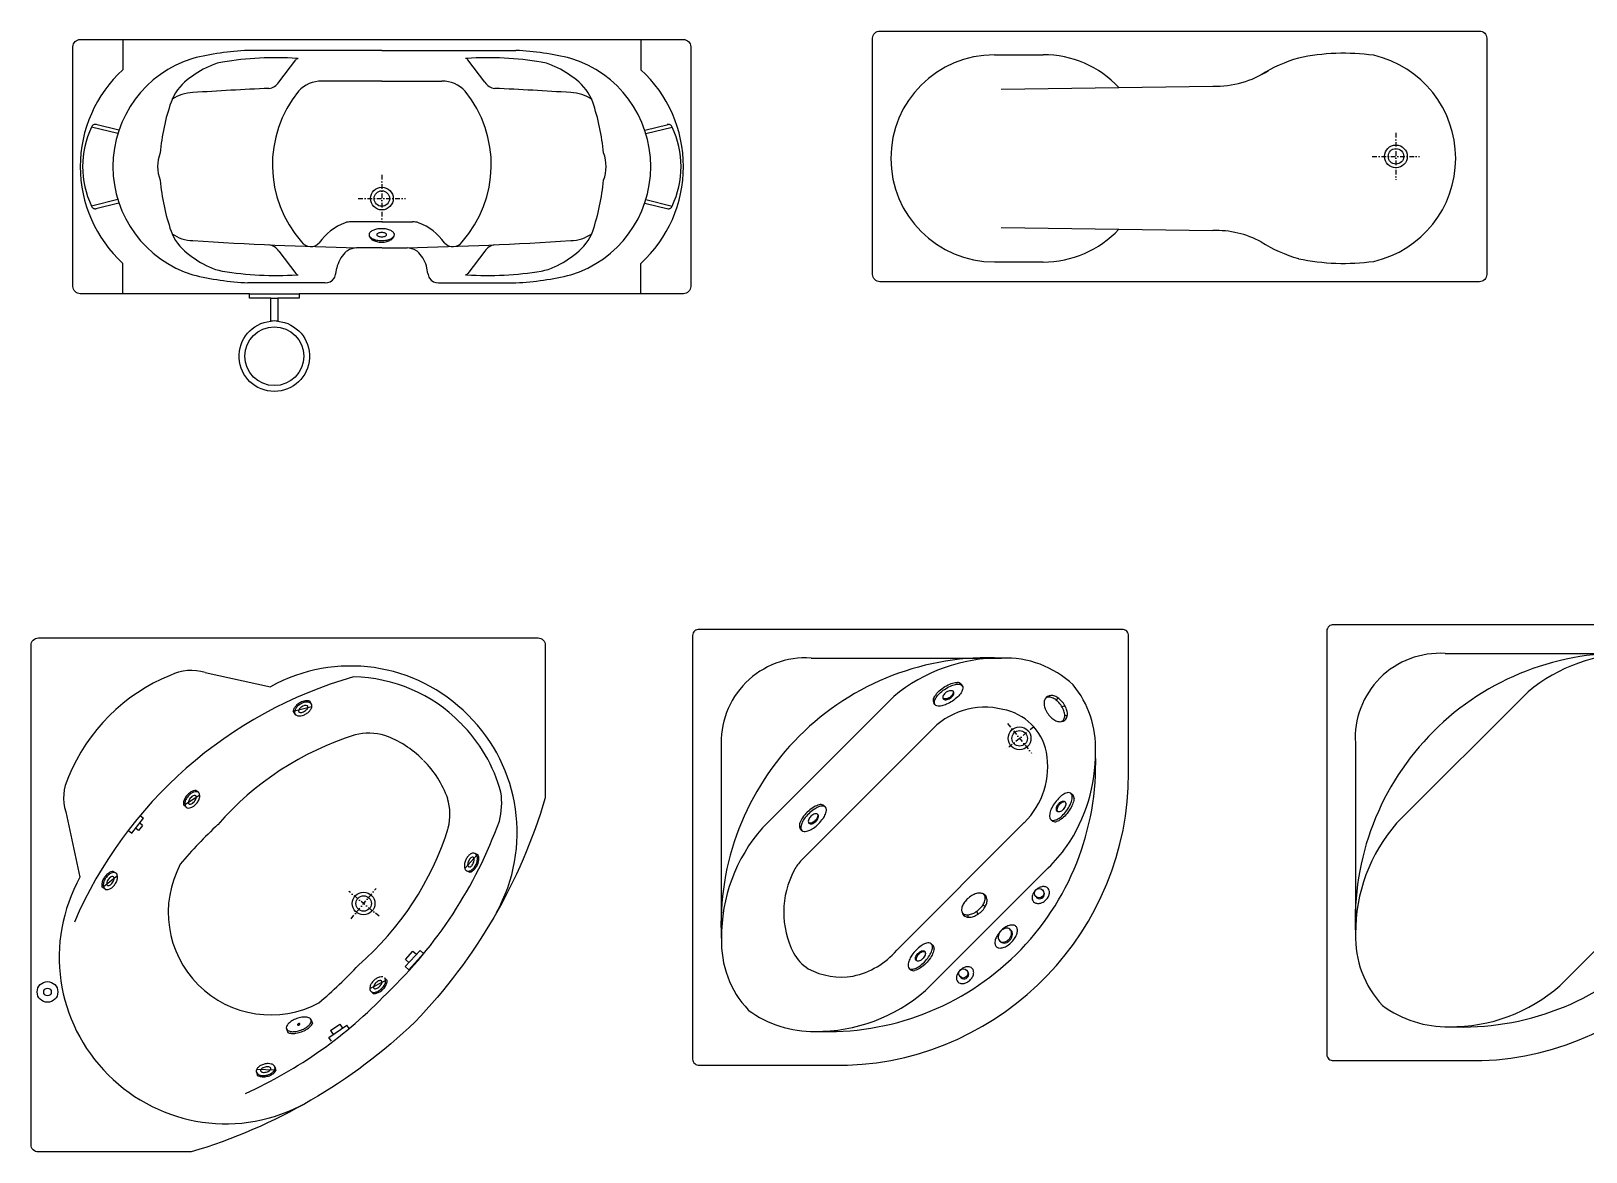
# Model space of a CAD drawing. Header units: millimetres. Extents: x 1333 to 16253, y 1167 to 12480.
# Drawn here: x 5558 to 9837, y 1185 to 4271 of the extents above; entities that cross this region are included whole.
import ezdxf

# ---------------------------------------------------------------- set-up
doc = ezdxf.new("R2010")
doc.units = ezdxf.units.MM
doc.linetypes.add('DASHDOT', pattern=[25.4, 12.7, -6.35, 0, -6.35])

# ---------------------------------------------------------------- blocks, each defined once
blk = doc.blocks.new('31')
at = {"color": 0, "linetype": 'DASHDOT'}
for p, q in [((-1618.2, -9916.5), (-1618.2, -10045.5)), ((-1683.2, -9981.5), (-1553.2, -9981.5))]:
    blk.add_line(p, q, dxfattribs=at)
at = {"color": 0}
for p, q in [((-1982.2, -10243.5), (-1846.2, -10243.5)), ((-1923.9, -10255.9), (-1904.5, -10255.9))]:
    blk.add_line(p, q, dxfattribs=at)
blk.add_lwpolyline([(-2448.2, -10243.5, -0.414214), (-2468.2, -10223.5), (-2468.2, -9563.5, -0.414214), (-2448.2, -9543.5), (-788.2, -9543.5, -0.414214), (-768.2, -9563.5), (-768.2, -10223.5, -0.414214), (-788.2, -10243.5), (-1846.2, -10243.5), (-1846.2, -10255.9), (-1904.5, -10255.9), (-1904.5, -10265.5), (-1904.5, -10319, -19.949874), (-1923.9, -10319), (-1923.9, -10265.1), (-1923.9, -10255.9), (-1982.2, -10255.9), (-1982.2, -10243.5)], format="xyb", close=True, dxfattribs=at)
for points in [[(-2331.2, -9543.5), (-2331.2, -9627)], [(-1618.2, -9573.5), (-1987, -9573.5)], [(-1618.2, -9573.5), (-1249.5, -9573.5)], [(-905.2, -9543.5), (-905.2, -9627)], [(-1901.9, -9660.9), (-1855.1, -9599.5)], [(-1852.2, -9595.5), (-1848.2, -9595.5)], [(-1384.2, -9595.5), (-1388.2, -9595.5)], [(-1334.5, -9660.9), (-1381.3, -9599.5)], [(-1618.2, -9658.5), (-1783.1, -9658.5)], [(-1618.2, -9658.5), (-1453.4, -9658.5)], [(-2344.7, -9802.7), (-2417.2, -9784.9)], [(-2341.6, -9793.2), (-2405.7, -9777.5)], [(-894.8, -9793.2), (-830.7, -9777.5)], [(-891.7, -9802.7), (-819.2, -9784.9)], [(-2344.7, -9984.3), (-2417.2, -10002.1)], [(-2341.6, -9993.8), (-2405.7, -10009.5)], [(-894.8, -9993.8), (-830.7, -10009.5)], [(-891.7, -9984.3), (-819.2, -10002.1)], [(-1618.2, -10045.5), (-1702.6, -10045.5)], [(-1618.2, -10045.5), (-1533.8, -10045.5)], [(-1901.9, -10126.1), (-1855.1, -10187.5)], [(-1618.7, -10117.3), (-1687.8, -10117.3)], [(-1617.8, -10117.3), (-1548.7, -10117.3)], [(-1334.5, -10126.1), (-1381.3, -10187.5)], [(-2331.2, -10243.5), (-2331.2, -10160)], [(-1744.9, -10187.5), (-1742.5, -10172.7)], [(-1491.5, -10187.5), (-1494, -10172.7)], [(-905.2, -10243.5), (-905.2, -10160)], [(-1774.2, -10213.5), (-1987, -10213.5)], [(-1852.2, -10191.5), (-1848.2, -10191.5)], [(-1462.2, -10213.5), (-1249.5, -10213.5)], [(-1384.2, -10191.5), (-1388.2, -10191.5)]]:
    blk.add_lwpolyline(points, dxfattribs=at)
for centre, radius in [((-1618.2, -9981.5), 31.3), ((-1618.2, -9981.5), 21.3), ((-1914.2, -10415.5), 81)]:
    blk.add_circle(centre, radius, dxfattribs=at)
for centre, radius, start, end in [((-1946.1, -10385.4), 812.9, 92.8827, 103.6705), ((-1290.3, -10385.4), 812.9, 76.3295, 87.1173), ((-2046.4, -9893.5), 311.8, 107.1264, 252.8736), ((-1986.8, -9857.2), 262.2, 114.0359, 129.5328), ((-2024.6, -9766.2), 163.7, 101.4051, 114.9208), ((-1907.4, -10543.3), 949.4, 86.6653, 99.0605), ((-1848.3, -9603.3), 7.8, 89.3409, 150.8936), ((-1388.1, -9603.3), 7.8, 29.1064, 90.6591), ((-1329, -10543.3), 949.4, 80.9395, 93.3347), ((-1211.9, -9766.2), 163.7, 65.0792, 78.5949), ((-1249.7, -9857.2), 262.2, 50.4672, 65.9641), ((-1190, -9893.5), 311.8, 287.1264, 72.8736), ((-2086.2, -9893.5), 362, 132.5947, 227.4053), ((-2071.1, -9762.8), 135.7, 127.4384, 159.7381), ((-1933.8, -9641), 37.6, 277.3049, 327.9133), ((-1786.2, -9740.3), 81.8, 87.8098, 138.331), ((-1450.2, -9740.3), 81.8, 41.669, 92.1902), ((-1302.6, -9641), 37.6, 212.0867, 262.6951), ((-1165.3, -9762.8), 135.7, 20.2619, 52.5616), ((-1150.2, -9893.5), 362, 312.5947, 47.4053), ((-2135.3, -9794.4), 104.8, 91.5527, 125.1913), ((-1391.3, -21427.4), 11761.4, 92.62067, 93.64089), ((-1599, -9888.5), 320.5, 140.7893, 221.474), ((-1637.5, -9888.5), 320.5, 318.526, 39.2107), ((-1845.2, -21427.4), 11761.4, 86.35911, 87.37933), ((-1101.1, -9794.4), 104.8, 54.8087, 88.4473), ((-1617.3, -9913.1), 613.7, 161.2418, 174.6678), ((-1619.1, -9913.1), 613.7, 5.3322, 18.7582), ((-2189.4, -9893.5), 252.3, 154.5148, 205.4852), ((-2407.1, -9787.9), 10.5, 70.123, 163.6082), ((-829.3, -9787.9), 10.5, 16.3918, 109.877), ((-1047, -9893.5), 252.3, 334.5148, 25.4852), ((-2129.2, -9893.5), 106, 159.3235, 200.6765), ((-1107.2, -9893.5), 106, 339.3235, 20.6765), ((-1617.3, -9873.9), 613.7, 185.3322, 198.7582), ((-1619.1, -9873.9), 613.7, 341.2418, 354.6678), ((-2407.1, -9999.1), 10.5, 196.3918, 289.877), ((-829.3, -9999.1), 10.5, 250.123, 343.6082), ((-1667, -10189), 150.1, 110.2953, 145.4177), ((-1703.6, -10091.7), 46.2, 88.744, 109.556), ((-1532.8, -10091.7), 46.2, 70.444, 91.256), ((-1569.4, -10189), 150.1, 34.5823, 69.7047), ((-2071.1, -10024.2), 135.7, 200.2619, 232.5616), ((-2135.3, -9992.6), 104.8, 234.8087, 268.4473), ((-1391.3, 1640.4), 11761.4, 266.35911, 268.55546), ((-1645, -10080.9), 8.29, 138.6694, 180), ((-1640.5, -10080.9), 12.8, 180, 214.8017), ((-1645, -10080.9), 8.29, 180, 221.3306), ((-1632.5, -10091.9), 25, 115.2196, 138.6694), ((-1632.5, -10069.9), 25, 221.3306, 244.7804), ((-1630, -10073.6), 25.6, 214.8017, 239.2077), ((-1624.1, -10109.8), 44.7, 101.039, 115.2196), ((-1624.1, -10052), 44.7, 244.7804, 258.961), ((-1623.1, -10061.9), 39.1, 239.2077, 256.134), ((-1618.5, -10138.1), 73.6, 90, 101.039), ((-1618.5, -10023.6), 73.6, 258.961, 270), ((-1629.2, -10080.9), 2.66, 135.7259, 180), ((-1629.2, -10080.9), 2.66, 180, 224.2741), ((-1624.2, -10085.8), 9.73, 113.018, 135.7259), ((-1624.2, -10076), 9.73, 224.2741, 246.982), ((-1620.8, -10093.8), 18.4, 99.9805, 113.018), ((-1620.8, -10067.9), 18.4, 246.982, 260.0195), ((-1618.5, -10106.6), 31.4, 90, 99.9805), ((-1618.5, -10055.2), 31.4, 260.0195, 270), ((-1618.5, -10138.1), 73.6, 78.961, 90), ((-1618.5, -10106.6), 31.4, 80.0195, 90), ((-1618.5, -10055.2), 31.4, 270, 279.9805), ((-1618.5, -10023.6), 73.6, 270, 281.039), ((-1616.3, -10093.8), 18.4, 66.982, 80.0195), ((-1616.3, -10067.9), 18.4, 279.9805, 293.018), ((-1612.9, -10085.8), 9.73, 44.2741, 66.982), ((-1612.9, -10076), 9.73, 293.018, 315.7259), ((-1607.8, -10080.9), 2.66, 0, 44.2741), ((-1607.8, -10080.9), 2.66, 315.7259, 0), ((-1614, -10061.9), 39.1, 283.866, 300.7923), ((-1613, -10109.8), 44.7, 64.7804, 78.961), ((-1613, -10052), 44.7, 281.039, 295.2196), ((-1604.6, -10091.9), 25, 41.3306, 64.7804), ((-1604.6, -10069.9), 25, 295.2196, 318.6694), ((-1607, -10073.6), 25.6, 300.7923, 325.1983), ((-1596.5, -10080.9), 12.8, 325.1983, 0), ((-1592, -10080.9), 8.29, 0, 41.3306), ((-1592, -10080.9), 8.29, 318.6694, 0), ((-1845.2, 1640.4), 11761.4, 271.44454, 273.64089), ((-1101.1, -9992.6), 104.8, 271.5527, 305.1913), ((-1165.3, -10024.2), 135.7, 307.4384, 339.7381), ((-1986.8, -9929.8), 262.2, 230.4672, 245.9641), ((-1933.8, -10146), 37.6, 32.0867, 82.6951), ((-1813.6, -10082), 31.7, 216.4377, 316.5542), ((-1646.9, -10196.5), 98.4, 137.9355, 166.017), ((-1693.5, -10156.8), 37.3, 121.7804, 135.2164), ((-1683.7, -10175.6), 58.5, 93.9689, 120.2766), ((-1618.5, -10043.5), 58.1, 256.134, 270), ((-1618.5, -10043.5), 58.1, 270, 283.866), ((-1552.7, -10175.6), 58.5, 59.7234, 86.0311), ((-1542.9, -10156.8), 37.3, 44.7836, 58.2196), ((-1589.5, -10196.5), 98.4, 13.983, 42.0645), ((-1422.8, -10082), 31.7, 223.4458, 323.5623), ((-1302.6, -10146), 37.6, 97.3049, 147.9133), ((-1249.7, -9929.8), 262.2, 294.0359, 309.5328), ((-2024.6, -10020.8), 163.7, 245.0792, 258.5949), ((-1907.4, -9243.8), 949.4, 260.9395, 273.3347), ((-1329, -9243.8), 949.4, 266.6653, 279.0605), ((-1211.9, -10020.8), 163.7, 281.4051, 294.9208), ((-1946.1, -9401.6), 812.9, 256.3295, 267.1173), ((-1848.3, -10183.7), 7.8, 209.1064, 270.6591), ((-1772.5, -10186), 27.6, 266.3355, 327.1499), ((-1778.8, -10183.9), 34.1, 330.0295, 354.007), ((-1457.6, -10183.9), 34.1, 185.993, 209.9705), ((-1464, -10186), 27.6, 212.8501, 273.6645), ((-1388.1, -10183.7), 7.8, 269.3409, 330.8936), ((-1290.3, -9401.6), 812.9, 272.8827, 283.6705), ((-1914.2, -10415.5), 97, 84.2608, 95.7392)]:
    blk.add_arc(centre, radius, start, end, dxfattribs=at)
blk = doc.blocks.new('32')
at = {"color": 0}
for p, q in [((67.4, -9585.8), (201.7, -9585.8)), ((67.4, -10155.8), (201.7, -10155.8))]:
    blk.add_line(p, q, dxfattribs=at)
at = {"color": 0, "linetype": 'DASHDOT'}
for p, q in [((1172.4, -9800.4), (1172.4, -9930.4)), ((1107.4, -9865.4), (1237.4, -9865.4))]:
    blk.add_line(p, q, dxfattribs=at)
at = {"color": 0}
blk.add_lwpolyline([(-247.6, -9520.4), (1402.4, -9520.4, -0.414214), (1422.4, -9540.4), (1422.4, -10190.4, -0.414214), (1402.4, -10210.4), (-247.6, -10210.4, -0.414214), (-267.6, -10190.4), (-267.6, -9540.4, -0.414214)], format="xyb", close=True, dxfattribs=at)
for points in [[(85.6, -9680.4), (668.4, -9672.1)], [(85.6, -10061.1), (668.4, -10069.5)]]:
    blk.add_lwpolyline(points, dxfattribs=at)
for radius in [31.3, 21.3]:
    blk.add_circle((1172.4, -9865.4), radius, dxfattribs=at)
for centre, radius, start, end in [((1029.6, -10190.8), 609.2, 82.3181, 101.8659), ((67.4, -9870.8), 285, 90, 270), ((201.7, -9870.6), 285.2, 43.0922, 90), ((1014.6, -9977.5), 398.4, 106.062, 122.3025), ((1045.6, -9870.8), 291.2, 282.9952, 77.0048), ((676.1, -9405.7), 266.5, 268.352, 303.1334), ((201.7, -9871), 285.2, 270, 316.9078), ((676.1, -10335.8), 266.5, 61.8815, 91.648), ((1014.6, -9764), 398.4, 237.6975, 253.938), ((1029.6, -9550.8), 609.2, 258.1341, 277.6819)]:
    blk.add_arc(centre, radius, start, end, dxfattribs=at)
blk = doc.blocks.new('38')
at = {"color": 0}
for p, q in [((-2104.2, -11286.5), (-1924.7, -11325.5)), ((-1812.8, -11371.9), (-1816.6, -11365.5)), ((-1856.9, -11400.9), (-1862.3, -11391.9)), ((-1810.9, -11381.1), (-1858.5, -11393.1)), ((-2119.3, -11623.7), (-2160.2, -11650.8)), ((-2124.1, -11615.6), (-2129.8, -11610.8)), ((-2487.9, -11670.2), (-2449, -11849.8)), ((-2283.1, -11679.6), (-2273.7, -11687.2)), ((-2156.2, -11657.6), (-2164.2, -11650.9)), ((-2316, -11720.6), (-2306.6, -11728.2)), ((-2306.6, -11728.2), (-2273.7, -11687.2)), ((-2288, -11721), (-2295.8, -11714.7)), ((-2276.7, -11707), (-2288, -11721)), ((-2276.7, -11707), (-2284.5, -11700.7)), ((-1389.5, -11826.2), (-1357.1, -11789.4)), ((-1362.8, -11783.9), (-1353.2, -11788.3)), ((-2345.9, -11845.6), (-2384.4, -11876)), ((-2351.3, -11837.9), (-2357.4, -11833.6)), ((-1382.8, -11832.8), (-1376, -11835.9)), ((-2379.8, -11882.5), (-2388.4, -11876.4)), ((-1553.7, -12095.4), (-1513.2, -12051.2)), ((-1553.2, -12075.9), (-1532.6, -12053.4)), ((-1503.4, -12060.1), (-1543.9, -12104.4)), ((-1532.6, -12053.4), (-1523.1, -12062)), ((-1503.4, -12060.1), (-1513.2, -12051.2)), ((-1543.9, -12104.4), (-1553.7, -12095.4)), ((-1553.2, -12075.9), (-1543.8, -12084.6)), ((-1651.4, -12156.2), (-1607.8, -12133.8)), ((-1611.1, -12126.5), (-1603.8, -12134.1)), ((-1647.5, -12164.8), (-1642.4, -12170.2)), ((-1880.7, -12267.1), (-1877.2, -12276.9)), ((-1812.8, -12242.4), (-1809.2, -12252.2)), ((-1764.3, -12290.8), (-1714.7, -12256.8)), ((-1759.3, -12271.9), (-1734.1, -12254.6)), ((-1759.3, -12271.9), (-1752.1, -12282.4)), ((-1734.1, -12254.6), (-1726.9, -12265.2)), ((-1708.2, -12266.4), (-1714.7, -12256.8)), ((-1757, -12301.3), (-1764.3, -12290.8)), ((-1963.1, -12387.3), (-1961.2, -12394.6)), ((-1962.2, -12377.9), (-1913.2, -12379.9)), ((-1912.5, -12372), (-1909.9, -12382.2))]:
    blk.add_line(p, q, dxfattribs=at)
at = {"color": 0, "linetype": 'DASHDOT'}
for p, q in [((-1625.9, -11957.3), (-1708.9, -11888.7)), ((-1703, -11964), (-1634.3, -11880.8))]:
    blk.add_line(p, q, dxfattribs=at)
at = {"color": 0}
for points in [[(-2583.4, -12586), (-2583.4, -11211, -0.414214), (-2563.4, -11191), (-1188.4, -11191, -0.414214), (-1168.4, -11211), (-1168.4, -11631, -0.12033), (-1526.7, -12247.7, -0.12033), (-2143.4, -12606), (-2563.4, -12606, -0.414214)], [(-1850, -12255.9, 0.158719), (-1849.5, -12256.5, 0.106448), (-1848.6, -12256.9, 0.071544), (-1847.4, -12256.9, 0.057886), (-1846.1, -12256.6, 0.057886), (-1844.9, -12256, 0.071544), (-1844, -12255.2, 0.106448), (-1843.5, -12254.3, 0.158719), (-1843.6, -12253.6, 0.158719), (-1844, -12253.1, 0.106448), (-1845, -12252.7, 0.071544), (-1846.1, -12252.6, 0.057886), (-1847.4, -12253, 0.057886), (-1848.7, -12253.6, 0.071544), (-1849.5, -12254.3, 0.106448), (-1850, -12255.2, 0.158719)]]:
    blk.add_lwpolyline(points, format="xyb", close=True, dxfattribs=at)
blk.add_lwpolyline([(-1877.2, -12276.9, 0.085241), (-1867.1, -12279.6, 0.061877), (-1854.5, -12279.2, 0.048131), (-1839.3, -12275.3, 0.048131), (-1825.2, -12268.5, 0.061877), (-1815.2, -12260.7, 0.085241), (-1809.2, -12252.2, 0.182518)], format="xyb", dxfattribs=at)
for centre, radius in [((-1668.4, -11922.2), 31.3), ((-1668.4, -11922.2), 21.3), ((-2538.3, -12165.7), 28.5), ((-2538.3, -12165.7), 10.5)]:
    blk.add_circle(centre, radius, dxfattribs=at)
for centre, radius, start, end in [((-2008.9, -11765.6), 509, 112.1333, 157.8667), ((-2143.4, -11405.8), 125.5, 71.8076, 117.1355), ((-1704.2, -11722.5), 454.2, 44.6234, 119.0383), ((-1367.6, -12446.7), 1194.4, 105.9678, 156.6822), ((-1704.2, -11722.5), 424.2, 44.6234, 88.9175), ((-1830.7, -11401.2), 33.2, 134.6464, 152.0889), ((-1829.9, -11401.5), 30.1, 134.3187, 150.9824), ((-1820.1, -11411.9), 48.3, 120.189, 134.6464), ((-1819.3, -11412.4), 45.3, 120.745, 134.3187), ((-1820.1, -11411.9), 48.3, 105.7316, 120.189), ((-1823.4, -11405.6), 29.2, 120.745, 132.3673), ((-1819.3, -11412.4), 45.3, 107.1714, 120.745), ((-1823.4, -11405.6), 29.2, 109.1228, 120.745), ((-1824.2, -11397.5), 33.2, 88.2891, 105.7316), ((-1827, -11395.1), 18.1, 94.3386, 109.1228), ((-1823.8, -11397.9), 30.1, 90.5077, 107.1714), ((-1827.6, -11387.5), 10.4, 70.5797, 94.3386), ((-1823.9, -11387.1), 19.4, 66.1436, 90.5077), ((-1825.4, -11381.2), 3.81, 30.745, 70.5797), ((-1823.9, -11386.7), 22.4, 70.9557, 88.2891), ((-1825.4, -11381.2), 3.81, 350.9104, 30.745), ((-1819.9, -11377.9), 9.33, 30.745, 66.1436), ((-1829.9, -11377.1), 19.4, 330.9824, 355.3465), ((-1819.9, -11377.9), 9.33, 355.3465, 30.745), ((-1840.3, -11396.2), 22.4, 152.0889, 169.0113), ((-1849.4, -11395.5), 9.33, 175.3465, 210.745), ((-1839.3, -11396.3), 19.4, 150.9824, 175.3465), ((-1849.4, -11395.5), 9.33, 210.745, 246.1436), ((-1845.3, -11386.3), 19.4, 246.1436, 270.5077), ((-1837.3, -11393.2), 10.4, 147.1515, 170.9104), ((-1843.8, -11392.2), 3.81, 170.9104, 210.745), ((-1843.8, -11392.2), 3.81, 210.745, 250.5797), ((-1830.9, -11397.4), 18.1, 132.3673, 147.1515), ((-1841.6, -11385.9), 10.4, 250.5797, 274.3386), ((-1845.4, -11375.5), 30.1, 270.5077, 287.1714), ((-1842.2, -11378.3), 18.1, 274.3386, 289.1228), ((-1849.9, -11361), 45.3, 287.1714, 300.745), ((-1845.8, -11367.8), 29.2, 289.1228, 300.745), ((-1845.8, -11367.8), 29.2, 300.745, 312.3673), ((-1849.9, -11361), 45.3, 300.745, 314.3187), ((-1838.3, -11376), 18.1, 312.3673, 327.1515), ((-1831.9, -11380.2), 10.4, 327.1515, 350.9104), ((-1839.3, -11371.9), 30.1, 314.3187, 330.9824), ((-1700, -11726.8), 454.2, 330.9617, 45.3766), ((-1441.9, -12251.4), 831.9, 107.4763, 138.9558), ((-1654.3, -11606.1), 152.9, 73.2694, 104.1888), ((-1704.2, -11722.5), 279.2, 44.6234, 70.325), ((-1700, -11726.8), 424.2, 15.1322, 45.3766), ((-1700, -11726.8), 279.2, 19.675, 45.3766), ((-2368.6, -11631), 125.5, 152.8645, 198.1924), ((-2131.3, -11649.3), 33.2, 153.8991, 171.3416), ((-2117.8, -11655.9), 48.3, 139.4417, 153.8991), ((-2130.5, -11649.3), 30.1, 153.5714, 170.2351), ((-2116.9, -11656), 45.3, 139.9977, 153.5714), ((-2117.8, -11655.9), 48.3, 124.9843, 139.4417), ((-2116.9, -11656), 45.3, 126.424, 139.9977), ((-2132.8, -11645.7), 18.1, 151.62, 166.4042), ((-2123, -11650.9), 29.2, 139.9977, 151.62), ((-2126.5, -11643.6), 33.2, 107.5418, 124.9843), ((-2123, -11650.9), 29.2, 128.3755, 139.9977), ((-2125.9, -11643.8), 30.1, 109.7604, 126.424), ((-2129.9, -11642.2), 18.1, 113.5913, 128.3755), ((-2132.9, -11635.2), 10.4, 89.8323, 113.5913), ((-2129.7, -11633.3), 22.4, 90.2084, 107.5418), ((-2129.6, -11633.7), 19.4, 85.3963, 109.7604), ((-2156.6, -11622.7), 29.2, 319.9977, 331.62), ((-2132.9, -11628.6), 3.81, 49.9977, 89.8323), ((-2146.9, -11628), 18.1, 331.62, 346.4042), ((-2132.9, -11628.6), 3.81, 10.1631, 49.9977), ((-2139.4, -11629.8), 10.4, 346.4042, 10.1631), ((-2128.8, -11623.7), 9.33, 49.9977, 85.3963), ((-2128.8, -11623.7), 9.33, 14.5992, 49.9977), ((-2149.1, -11624.4), 30.1, 333.5714, 350.2351), ((-2138.5, -11626.2), 19.4, 350.2351, 14.5992), ((-1583.6, -11676.8), 152.9, 345.8112, 16.7306), ((-1493.3, -11644.8), 204.8, 345.7056, 8.0661), ((-2142, -11647.6), 22.4, 171.3416, 188.264), ((-2141.1, -11647.4), 19.4, 170.2351, 194.5992), ((-2150.8, -11650), 9.33, 194.5992, 229.9977), ((-2150.8, -11650), 9.33, 229.9977, 265.3963), ((-2150, -11640), 19.4, 265.3963, 289.7604), ((-2140.2, -11643.9), 10.4, 166.4042, 190.1631), ((-2146.7, -11645), 3.81, 190.1631, 229.9977), ((-2146.7, -11645), 3.81, 229.9977, 269.8323), ((-2146.7, -11638.4), 10.4, 269.8323, 293.5913), ((-2153.7, -11629.8), 30.1, 289.7604, 306.424), ((-2149.7, -11631.4), 18.1, 293.5913, 308.3755), ((-2156.6, -11622.7), 29.2, 308.3755, 319.9977), ((-2162.7, -11617.6), 45.3, 306.424, 319.9977), ((-2162.7, -11617.6), 45.3, 319.9977, 333.5714), ((-1268.1, -12571.4), 1180, 132.7653, 140.0556), ((-2228.8, -11464.5), 831.9, 311.0442, 342.5237), ((-2461.3, -11271.6), 1241, 313.6437, 340.0354), ((-1346.1, -11820.8), 45.3, 155.1282, 168.7019), ((-1346.1, -11820.8), 45.3, 141.5545, 155.1282), ((-1353.2, -11817.5), 29.2, 155.1282, 166.7505), ((-1357.9, -11811.3), 30.1, 124.8909, 141.5545), ((-1353.2, -11817.5), 29.2, 143.506, 155.1282), ((-1362.2, -11810.8), 18.1, 128.7218, 143.506), ((-1364.1, -11802.5), 19.4, 100.5268, 124.8909), ((-1366.9, -11804.9), 10.4, 104.9628, 128.7218), ((-1368.6, -11798.5), 3.81, 65.1282, 104.9628), ((-1365.9, -11792.6), 9.33, 65.1282, 100.5268), ((-1368.6, -11798.5), 3.81, 25.2936, 65.1282), ((-1393.1, -11799), 29.2, 335.1282, 346.7505), ((-1374.6, -11801.3), 10.4, 1.5347, 25.2936), ((-1382.3, -11801.5), 18.1, 346.7505, 1.5347), ((-1365.9, -11792.6), 9.33, 29.7297, 65.1282), ((-1400.2, -11795.7), 45.3, 335.1282, 348.7019), ((-1374.7, -11797.6), 19.4, 5.3655, 29.7297), ((-1385.4, -11798.6), 30.1, 348.7019, 5.3655), ((-1399.3, -11795.6), 48.3, 334.5722, 349.0296), ((-1373.8, -11797.2), 22.4, 6.4721, 23.3945), ((-1384.6, -11798.4), 33.2, 349.0296, 6.4721), ((-2051.9, -12070.2), 454.2, 150.9617, 225.3766), ((-2341.8, -11877.5), 48.3, 144.2188, 158.6762), ((-2340.8, -11877.6), 45.3, 144.7748, 158.3485), ((-2341.8, -11877.5), 48.3, 129.7614, 144.2188), ((-2340.8, -11877.6), 45.3, 131.2011, 144.7748), ((-2351.4, -11866), 33.2, 112.3189, 129.7614), ((-2350.8, -11866.2), 30.1, 114.5375, 131.2011), ((-2354.9, -11864.9), 18.1, 118.3684, 133.1525), ((-2355.5, -11856), 22.4, 94.9855, 112.3189), ((-2358.5, -11858.2), 10.4, 94.6094, 118.3684), ((-2355.3, -11856.4), 19.4, 90.1734, 114.5375), ((-2359.1, -11851.6), 3.81, 54.7748, 94.6094), ((-2359.1, -11851.6), 3.81, 14.9402, 54.7748), ((-2355.3, -11846.4), 9.33, 54.7748, 90.1734), ((-2365.4, -11853.3), 10.4, 351.1812, 14.9402), ((-2355.3, -11846.4), 9.33, 19.3763, 54.7748), ((-2375.5, -11848.8), 30.1, 338.3485, 355.0121), ((-2364.8, -11849.7), 19.4, 355.0121, 19.3763), ((-1924, -11946.6), 282, 151.902, 298.098), ((-1360.9, -11817.8), 30.1, 168.7019, 185.3655), ((-1371.7, -11818.8), 19.4, 185.3655, 209.7297), ((-1380.4, -11823.8), 9.33, 209.7297, 245.1282), ((-1380.4, -11823.8), 9.33, 245.1282, 280.5268), ((-1364, -11814.9), 18.1, 166.7505, 181.5347), ((-1371.7, -11815.1), 10.4, 181.5347, 205.2936), ((-1377.7, -11817.9), 3.81, 205.2936, 245.1282), ((-1377.7, -11817.9), 3.81, 245.1282, 284.9628), ((-1382.2, -11813.9), 19.4, 280.5268, 304.8909), ((-1379.4, -11811.5), 10.4, 284.9628, 308.7218), ((-1382, -11814.3), 22.4, 285.3389, 302.6723), ((-1384.1, -11805.6), 18.1, 308.7218, 323.506), ((-1388.4, -11805.1), 30.1, 304.8909, 321.5545), ((-1387.8, -11805.2), 33.2, 302.6723, 320.1148), ((-1393.1, -11799), 29.2, 323.506, 335.1282), ((-1400.2, -11795.7), 45.3, 321.5545, 335.1282), ((-1399.3, -11795.6), 48.3, 320.1148, 334.5722), ((-2366.6, -11871.3), 22.4, 176.1187, 193.0411), ((-2355.8, -11872.1), 33.2, 158.6762, 176.1187), ((-2354.9, -11872), 30.1, 158.3485, 175.0121), ((-2365.7, -11871.1), 19.4, 175.0121, 199.3763), ((-2375.1, -11874.4), 9.33, 199.3763, 234.7748), ((-2375.1, -11874.4), 9.33, 234.7748, 270.1734), ((-2365, -11867.4), 10.4, 171.1812, 194.9402), ((-2357.5, -11868.6), 18.1, 156.3971, 171.1812), ((-2371.4, -11869.1), 3.81, 194.9402, 234.7748), ((-2375.2, -11864.4), 19.4, 270.1734, 294.5375), ((-2347.3, -11873), 29.2, 144.7748, 156.3971), ((-2371.4, -11869.1), 3.81, 234.7748, 274.6094), ((-2347.3, -11873), 29.2, 133.1525, 144.7748), ((-2371.9, -11862.5), 10.4, 274.6094, 298.3684), ((-2379.6, -11854.6), 30.1, 294.5375, 311.2011), ((-2375.6, -11855.8), 18.1, 298.3684, 313.1525), ((-2383.2, -11847.7), 29.2, 313.1525, 324.7748), ((-2389.6, -11843.2), 45.3, 311.2011, 324.7748), ((-2383.2, -11847.7), 29.2, 324.7748, 336.3971), ((-2373, -11852.2), 18.1, 336.3971, 351.1812), ((-2389.6, -11843.2), 45.3, 324.7748, 338.3485), ((-2548.9, -11290.6), 1180, 309.9444, 317.2347), ((-1632.1, -12155.8), 19.4, 164.0412, 188.4053), ((-1621.7, -12158.8), 30.1, 147.3776, 164.0412), ((-1608.9, -12167), 45.3, 133.8039, 147.3776), ((-1630.7, -12152.4), 10.4, 160.2103, 183.9693), ((-1623.5, -12155), 18.1, 145.4261, 160.2103), ((-1608.9, -12167), 45.3, 120.2302, 133.8039), ((-1614.4, -12161.3), 29.2, 133.8039, 145.4261), ((-1614.4, -12161.3), 29.2, 122.1816, 133.8039), ((-1616.6, -12153.9), 30.1, 103.5666, 120.2302), ((-1620.3, -12151.9), 18.1, 107.3974, 122.1816), ((-1644.8, -12129.6), 29.2, 302.1816, 313.8039), ((-1622.6, -12144.6), 10.4, 83.6385, 107.3974), ((-1644.8, -12129.6), 29.2, 313.8039, 325.4261), ((-1619.1, -12143.4), 19.4, 79.2024, 103.5666), ((-1621.9, -12138), 3.81, 43.8039, 83.6385), ((-1635.7, -12135.9), 18.1, 325.4261, 340.2103), ((-1621.9, -12138), 3.81, 3.9693, 43.8039), ((-1650.3, -12123.9), 45.3, 313.8039, 327.3776), ((-1628.5, -12138.5), 10.4, 340.2103, 3.9693), ((-1649.4, -12124.1), 48.3, 313.2479, 327.7052), ((-1637.5, -12132.1), 30.1, 327.3776, 344.0412), ((-1617.2, -12133.6), 9.33, 8.4053, 43.8039), ((-1636.7, -12132.2), 33.2, 327.7052, 345.1478), ((-1627.1, -12135), 19.4, 344.0412, 8.4053), ((-1626.2, -12134.9), 22.4, 345.1478, 2.0701), ((-2502.8, -11313.1), 1241, 294.2273, 316.3563), ((-1642, -12157.3), 9.33, 188.4053, 223.8039), ((-1642, -12157.3), 9.33, 223.8039, 259.2024), ((-1640.1, -12147.5), 19.4, 259.2024, 283.5666), ((-1640, -12147.9), 22.4, 264.0146, 281.348), ((-1637.3, -12152.9), 3.81, 183.9693, 223.8039), ((-1637.3, -12152.9), 3.81, 223.8039, 263.6385), ((-1636.6, -12146.3), 10.4, 263.6385, 287.3974), ((-1642.6, -12137), 30.1, 283.5666, 300.2302), ((-1642.1, -12137.3), 33.2, 281.348, 298.7905), ((-1638.9, -12139), 18.1, 287.3974, 302.1816), ((-1650.3, -12123.9), 45.3, 300.2302, 313.8039), ((-1649.4, -12124.1), 48.3, 298.7905, 313.2479), ((-1826.4, -12310.9), 76.7, 98.9483, 109.9707), ((-1831.1, -12281.1), 46.5, 84.7853, 98.9483), ((-1829.2, -12260.6), 26, 61.3453, 84.7853), ((-1872.7, -12264.2), 8.59, 158.5961, 199.9707), ((-1856.5, -12270.5), 26, 135.1561, 158.5961), ((-1872.7, -12264.2), 8.59, 199.9707, 241.3453), ((-1864.3, -12248.9), 26, 241.3453, 264.7853), ((-1841.9, -12285), 46.5, 120.993, 135.1561), ((-1862.5, -12228.5), 46.5, 264.7853, 278.9483), ((-1826.4, -12310.9), 76.7, 109.9707, 120.993), ((-1867.1, -12198.7), 76.7, 278.9483, 289.9707), ((-1867.1, -12198.7), 76.7, 289.9707, 300.993), ((-1851.6, -12224.5), 46.5, 300.993, 315.1561), ((-1837.1, -12239), 26, 315.1561, 338.5961), ((-1820.9, -12245.4), 8.59, 19.9707, 61.3453), ((-1820.9, -12245.4), 8.59, 338.5961, 19.9707), ((-1930.6, -12408.2), 45.3, 104.2441, 117.8178), ((-1930.6, -12408.2), 45.3, 90.6704, 104.2441), ((-1930.8, -12393.1), 30.1, 74.0067, 90.6704), ((-1927.8, -12382.7), 19.4, 49.6426, 74.0067), ((-2047.7, -12074.4), 454.2, 224.6234, 299.0383), ((-1954.6, -12383.5), 9.33, 158.8455, 194.2441), ((-1954.6, -12383.5), 9.33, 194.2441, 229.6426), ((-1945.2, -12387.1), 19.4, 134.4814, 158.8455), ((-1948.2, -12376.3), 22.4, 234.4548, 251.7881), ((-1948.1, -12375.9), 19.4, 229.6426, 254.0067), ((-1937.7, -12394.8), 30.1, 117.8178, 134.4814), ((-1944.8, -12366), 33.2, 251.7881, 269.2306), ((-1945.1, -12365.5), 30.1, 254.0067, 270.6704), ((-1948.3, -12381.9), 3.81, 154.4095, 194.2441), ((-1948.3, -12381.9), 3.81, 194.2441, 234.0787), ((-1942.3, -12384.8), 10.4, 130.6505, 154.4095), ((-1944.4, -12376.6), 10.4, 234.0787, 257.8376), ((-1937.4, -12390.6), 18.1, 115.8663, 130.6505), ((-1942.8, -12369.1), 18.1, 257.8376, 272.6218), ((-1932.5, -12400.6), 29.2, 104.2441, 115.8663), ((-1944.6, -12351), 48.3, 269.2306, 283.688), ((-1945.3, -12350.4), 45.3, 270.6704, 284.2441), ((-1943.3, -12358), 29.2, 272.6218, 284.2441), ((-1932.5, -12400.6), 29.2, 92.6218, 104.2441), ((-1943.3, -12358), 29.2, 284.2441, 295.8663), ((-1945.3, -12350.4), 45.3, 284.2441, 297.8178), ((-1933, -12389.5), 18.1, 77.8376, 92.6218), ((-1944.6, -12351), 48.3, 283.688, 298.1454), ((-1938.5, -12368), 18.1, 295.8663, 310.6505), ((-1931.4, -12382), 10.4, 54.0787, 77.8376), ((-1933.5, -12373.8), 10.4, 310.6505, 334.4095), ((-1927.5, -12376.7), 3.81, 14.2441, 54.0787), ((-1927.5, -12376.7), 3.81, 334.4095, 14.2441), ((-1938.2, -12363.8), 30.1, 297.8178, 314.4814), ((-1937.5, -12364.3), 33.2, 298.1454, 315.5879), ((-1930.7, -12371.5), 19.4, 314.4814, 338.8455), ((-1921.3, -12375.1), 9.33, 14.2441, 49.6426), ((-1929.8, -12371.8), 22.4, 315.5879, 332.5103), ((-1921.3, -12375.1), 9.33, 338.8455, 14.2441)]:
    blk.add_arc(centre, radius, start, end, dxfattribs=at)
blk = doc.blocks.new('39')
at = {"color": 0}
for p, q in [((-21, -11322.9), (-24.4, -11318)), ((-96.4, -11374.3), (-99.7, -11369.4)), ((277.4, -11618.6), (282.2, -11622.2)), ((-397.6, -11656.8), (-401.7, -11652.6)), ((-462.5, -11720.9), (-466.6, -11716.7)), ((223.3, -11692), (228, -11695.5)), ((-106.2, -12032.9), (-101.8, -12036.8)), ((-167.1, -12100.7), (-162.7, -12104.7))]:
    blk.add_line(p, q, dxfattribs=at)
at = {"color": 0, "linetype": 'DASHDOT'}
for p, q in [((175.9, -11435.7), (97.2, -11499.7)), ((103.8, -11426.9), (169.9, -11508.1))]:
    blk.add_line(p, q, dxfattribs=at)
at = {"color": 0}
for points in [[(-763.2, -12350.8, 0.414214), (-744.3, -12367.5), (-336.5, -12367.5, 0.402875), (436.8, -11562.2), (436.8, -11186.3, 0.450517), (418, -11167.5), (-744.3, -11167.5, 0.414214), (-763.2, -11184.1), (-763.2, -12350.8)], [(-100.5, -11358.8, -0.040111), (-97.8, -11353.2, -0.061877), (-88, -11340.5, -0.048131), (-72.9, -11327.9, -0.048131), (-55.6, -11318.4, -0.061877), (-40.2, -11313.9, -0.040111), (-34, -11313.4, -0.182518)], [(-46.1, -11338, -0.098425), (-45.7, -11340.3, -0.106448), (-47, -11345.4, -0.071544), (-50.1, -11350, -0.057886), (-55.4, -11354.6, -0.057886), (-61.6, -11357.8, -0.071544), (-67.1, -11359.1, -0.106448), (-72.3, -11358.4, -0.098425), (-74.3, -11357.3, -0.158719)], [(266.5, -11410.1, 0.029867), (267, -11408.7, 0.10609), (268.1, -11397, 0.070112), (264.9, -11384.8, 0.05636), (257.3, -11371, 0.05636), (246.8, -11359.4, 0.070112), (236.3, -11352.4, 0.10609), (224.8, -11349.6, 0.044698), (222.6, -11349.8, 0.162104)], [(286.5, -11632, -0.040111), (285.7, -11638.2, -0.061877), (280.7, -11653.3, -0.048131), (270.6, -11670.2, -0.048131), (257.4, -11684.9, -0.061877), (244.4, -11694.2, -0.040111), (238.7, -11696.7, -0.182518)], [(-419.5, -11676.2, -0.098425), (-418.7, -11678.3, -0.106448), (-419.1, -11683.5, -0.071544), (-421.4, -11688.7, -0.057886), (-425.7, -11694.1, -0.057886), (-431.2, -11698.4, -0.071544), (-436.4, -11700.7, -0.106448), (-441.7, -11700.9, -0.098425), (-443.8, -11700.1, -0.158719)], [(241.9, -11669.5, -0.098425), (240.8, -11667.5, -0.106448), (240.3, -11662.3, -0.071544), (241.8, -11656.8, -0.057886), (245.3, -11650.8, -0.057886), (250, -11645.7, -0.071544), (254.8, -11642.7, -0.106448), (260, -11641.6, -0.098425), (262.2, -11642, -0.158719)], [(-9.4, -11959.1, 0.029867), (-8, -11959.5, 0.10609), (3.8, -11959.7, 0.070112), (15.7, -11955.4, 0.05636), (28.7, -11946.6, 0.05636), (39.4, -11935.2, 0.070112), (45.5, -11924.1, 0.10609), (47.2, -11912.4, 0.044698), (46.9, -11910.2, 0.162104)], [(85.1, -12028.2, 0.127699), (90.6, -12030.8, 0.106184), (97.8, -12030.7, 0.085379), (104.7, -12027.7, 0.074867), (111.1, -12022.1, 0.074867), (115.5, -12014.9, 0.085379), (117.3, -12007.6, 0.106184), (116.2, -12000.4, 0.127699), (112.7, -11995.5, 0.017559), (112, -11995, 0.106184)], [(-98.5, -12047, -0.040111), (-99.8, -12053.1, -0.061877), (-106.2, -12067.7, -0.048131), (-117.9, -12083.6, -0.048131), (-132.5, -12096.9, -0.061877), (-146.3, -12104.9, -0.040111), (-152.2, -12106.9, -0.182518)], [(-146.4, -12080.1, -0.098425), (-147.3, -12078, -0.106448), (-147.3, -12072.8, -0.071544), (-145.3, -12067.5, -0.057886), (-141.3, -12061.8, -0.057886), (-136, -12057.2, -0.071544), (-131, -12054.6, -0.106448), (-125.7, -12054.1, -0.098425), (-123.6, -12054.7, -0.158719)], [(83.2, -12026.1, 0.059575), (85.1, -12028.2, 0.127699)]]:
    blk.add_lwpolyline(points, format="xyb", dxfattribs=at)
for points in [[(436.8, -11184), (436.8, -11184.1)], [(-437.2, -11246.5), (86.8, -11246.5)], [(-571, -11714), (-209.2, -11352.2)], [(219.4, -11350.1), (220, -11354.2)], [(242.3, -11355.8), (237.7, -11362.3)], [(261.7, -11378.1), (253.4, -11380.8)], [(267.7, -11405.9), (261, -11404.9)], [(-463.3, -11802.8), (-110.9, -11450.5)], [(-684.2, -11493.5), (-684.2, -12017.5)], [(-199.3, -12048.4), (149.4, -11699.6)], [(-121.9, -12161.5), (215.6, -11824)], [(42.6, -11930.3), (35.7, -11926.4)], [(46.3, -11907.1), (42.3, -11908)], [(-5.1, -11960), (-4.7, -11953.2)], [(22.1, -11951.7), (18.7, -11943.6)]]:
    blk.add_lwpolyline(points, dxfattribs=at)
for points in [[(-21, -11322.9, -0.195373), (-19.6, -11329.6, -0.099475), (-24.3, -11341.8, -0.057039), (-33.3, -11352.9, -0.043658), (-47.8, -11364.7, -0.043658), (-64, -11373.8, -0.057039), (-77.6, -11378.1, -0.099475), (-90.7, -11378.1, -0.195373), (-96.4, -11374.3, -0.195373), (-97.8, -11367.7, -0.099475), (-93.1, -11355.5, -0.057039), (-84.1, -11344.4, -0.043658), (-69.6, -11332.6, -0.043658), (-53.4, -11323.5, -0.057039), (-39.8, -11319.1, -0.099475), (-26.7, -11319.2, -0.195373)], [(261.2, -11641.1, -0.158719), (263.3, -11644, -0.106448), (263.8, -11649.3, -0.071544), (262.3, -11654.7, -0.057886), (258.8, -11660.8, -0.057886), (254.1, -11665.9, -0.071544), (249.3, -11668.9, -0.106448), (244.1, -11669.9, -0.158719), (240.7, -11668.8, -0.158719), (238.6, -11665.9, -0.106448), (238.2, -11660.6, -0.071544), (239.6, -11655.2, -0.057886), (243.1, -11649.1, -0.057886), (247.8, -11644.1, -0.071544), (252.6, -11641, -0.106448), (257.8, -11640, -0.158719)], [(39.3, -11898.2, 0.162104), (32.6, -11894.2, 0.10609), (20.8, -11894, 0.070112), (8.9, -11898.3, 0.05636), (-4.2, -11907.1, 0.05636), (-14.9, -11918.6, 0.070112), (-20.9, -11929.7, 0.10609), (-22.7, -11941.3, 0.162104), (-19.7, -11948.6, 0.162104), (-13, -11952.6, 0.10609), (-1.2, -11952.7, 0.070112), (10.7, -11948.5, 0.05636), (23.7, -11939.7, 0.05636), (34.4, -11928.2, 0.070112), (40.5, -11917.1, 0.10609), (42.2, -11905.5, 0.162104)], [(175.1, -11917.2, 0.131514), (181.3, -11921.1, 0.106604), (190.3, -11921.9, 0.083625), (199.3, -11919.3, 0.072427), (208.2, -11913.2, 0.072427), (215, -11904.8, 0.083625), (218.4, -11896, 0.106604), (218.4, -11887, 0.131514), (215, -11880.5, 0.131514), (208.8, -11876.6, 0.106604), (199.8, -11875.8, 0.083625), (190.8, -11878.4, 0.072427), (181.9, -11884.5, 0.072427), (175.1, -11892.9, 0.083625), (171.7, -11901.7, 0.106604), (171.7, -11910.7, 0.131514)], [(126.6, -11985.1, 0.162104), (119.5, -11981.8, 0.10609), (107.8, -11982.8, 0.070112), (96.3, -11988.2, 0.05636), (84.3, -11998.3, 0.05636), (74.7, -12010.8, 0.070112), (69.8, -12022.4, 0.10609), (69.3, -12034.2, 0.162104), (72.9, -12041.1, 0.162104), (80, -12044.5, 0.10609), (91.7, -12043.4, 0.070112), (103.1, -12038, 0.05636), (115.2, -12028, 0.05636), (124.7, -12015.5, 0.070112), (129.7, -12003.8, 0.10609), (130.2, -11992.1, 0.162104)], [(82.5, -12025.6, 0.127699), (88, -12028.2, 0.106184), (95.2, -12028.1, 0.085379), (102.1, -12025.1, 0.074867), (108.5, -12019.5, 0.074867), (112.9, -12012.3, 0.085379), (114.7, -12005, 0.106184), (113.6, -11997.8, 0.127699), (110.1, -11992.9, 0.127699), (104.7, -11990.3, 0.106184), (97.5, -11990.5, 0.085379), (90.6, -11993.4, 0.074867), (84.2, -11999, 0.074867), (79.7, -12006.3, 0.085379), (78, -12013.6, 0.106184), (79.1, -12020.7, 0.127699)], [(-124.5, -12053.7, -0.158719), (-122.7, -12056.8, -0.106448), (-122.7, -12062.1, -0.071544), (-124.7, -12067.4, -0.057886), (-128.7, -12073, -0.057886), (-133.9, -12077.7, -0.071544), (-139, -12080.2, -0.106448), (-144.2, -12080.8, -0.158719), (-147.5, -12079.3, -0.158719), (-149.3, -12076.2, -0.106448), (-149.3, -12070.9, -0.071544), (-147.3, -12065.7, -0.057886), (-143.3, -12060, -0.057886), (-138.1, -12055.4, -0.071544), (-133, -12052.8, -0.106448), (-127.8, -12052.2, -0.158719)]]:
    blk.add_lwpolyline(points, format="xyb", close=True, dxfattribs=at)
for centre, radius in [((136.8, -11467.5), 31.3), ((136.8, -11467.5), 21.3), ((190.3, -11893.9), 12.8), ((-18.2, -12114.5), 12.8)]:
    blk.add_circle(centre, radius, dxfattribs=at)
for centre, radius, start, end in [((50.7, -11981.3), 735.7, 87.1843, 182.8157), ((-452.1, -11478.5), 232.5, 86.3096, 183.6904), ((82.3, -11701.2), 454.7, 89.4365, 129.8786), ((97.5, -11518.5), 272.2, 46.7152, 92.2503), ((-47.9, -11365.6), 30.2, 111.0546, 124.3064), ((-51.6, -11356), 19.8, 94.6859, 111.0546), ((-52.2, -11348.7), 12.5, 70.3813, 94.6859), ((-50, -11342.3), 5.79, 34.3064, 70.3813), ((-35.5, -11328.9), 15.6, 44.3579, 84.5762), ((73.7, -11492.9), 272.2, 357.7497, 39.3566), ((-85.5, -11363), 15.6, 164.0367, 204.2549), ((-62.1, -11355.4), 12.5, 153.9269, 178.2316), ((-68.8, -11355.2), 5.79, 178.2316, 214.3064), ((-68.8, -11355.2), 5.79, 214.3064, 250.3813), ((-55.5, -11358.6), 19.8, 137.5582, 153.9269), ((-66.6, -11348.9), 12.5, 250.3813, 274.6859), ((-47.9, -11365.6), 30.2, 124.3064, 137.5582), ((-67.2, -11341.6), 19.8, 274.6859, 291.0546), ((-70.9, -11331.9), 30.2, 291.0546, 304.3064), ((-70.9, -11331.9), 30.2, 304.3064, 317.5582), ((-63.3, -11338.9), 19.8, 317.5582, 333.9269), ((-56.7, -11342.1), 12.5, 333.9269, 358.2316), ((-50, -11342.3), 5.79, 358.2316, 34.3064), ((232.1, -11371.2), 28.1, 162.3516, 186.5751), ((249.2, -11369.2), 45.3, 186.5751, 202.6175), ((217.2, -11366.4), 12.4, 125.5205, 162.3516), ((222.8, -11367.5), 17.8, 90.6168, 152.0083), ((217.2, -11366.4), 12.4, 88.6894, 125.5205), ((216.8, -11382.1), 28.1, 64.4659, 88.6894), ((209.4, -11397.7), 45.3, 48.4235, 64.4659), ((193.1, -11416), 69.9, 35.5205, 48.4235), ((193.1, -11416), 69.9, 22.6175, 35.5205), ((41.6, -11585.8), 203.9, 76.1355, 138.4029), ((64.7, -11534.4), 148.7, 11.1307, 80.0328), ((271.9, -11359.8), 69.9, 202.6175, 215.5205), ((271.9, -11359.8), 69.9, 215.5205, 228.4235), ((255.6, -11378.1), 45.3, 228.4235, 244.4659), ((248.2, -11393.7), 28.1, 244.4659, 268.6894), ((247.8, -11409.4), 12.4, 268.6894, 305.5205), ((250.7, -11404.3), 16.8, 274.818, 339.7006), ((247.8, -11409.4), 12.4, 305.5205, 342.3516), ((215.8, -11406.6), 45.3, 6.5751, 22.6175), ((232.9, -11404.6), 28.1, 342.3516, 6.5751), ((-2.6, -11545.1), 216.8, 314.5324, 10.4632), ((-109, -11508.1), 454.7, 325.6075, 0.5635), ((-390.9, -11537.9), 737, 267.3392, 1.9671), ((320.7, -11707.3), 106.9, 133.5446, 143.544), ((290.3, -11675.3), 62.8, 120.4864, 133.5446), ((275.3, -11649.8), 33.2, 97.7631, 120.4864), ((272, -11625.9), 9.09, 53.544, 97.7631), ((219.5, -11623), 62.8, 333.5433, 346.6015), ((272, -11625.9), 9.09, 9.3248, 53.544), ((248.3, -11629.8), 33.2, 346.6015, 9.3248), ((270.9, -11632.9), 15.6, 3.2742, 43.4925), ((-375.5, -11744.1), 102.8, 134.615, 145.6374), ((-368.6, -11751.1), 106.9, 134.615, 144.6143), ((-375.5, -11744.1), 102.8, 123.5927, 134.615), ((-368.6, -11751.1), 106.9, 124.6157, 134.615), ((-416.4, -11703.6), 30.2, 121.3632, 134.615), ((-396.5, -11712.4), 64.7, 109.4296, 123.5927), ((-421.7, -11694.8), 19.8, 104.9945, 121.3632), ((-393.6, -11714.8), 62.8, 111.5575, 124.6157), ((-423.6, -11687.7), 12.5, 80.6899, 104.9945), ((-422.5, -11681.1), 5.79, 44.615, 80.6899), ((-422.5, -11681.1), 5.79, 8.5402, 44.615), ((-405.2, -11688), 38.8, 100.2417, 109.4296), ((-429.2, -11682.1), 12.5, 344.2355, 8.5402), ((-404.5, -11687.3), 33.2, 88.8341, 111.5575), ((-410.7, -11665.3), 15.6, 54.6665, 94.8848), ((-455.5, -11652.1), 62.8, 324.6143, 337.6726), ((-404, -11663.2), 9.09, 44.615, 88.8341), ((-404, -11663.2), 9.09, 0.3959, 44.615), ((-428.1, -11663.4), 33.2, 337.6726, 0.3959), ((252.4, -11680.8), 33.2, 166.6015, 189.3248), ((281.2, -11687.6), 62.8, 153.5433, 166.6015), ((320.7, -11707.3), 106.9, 143.544, 153.5433), ((180, -11603.3), 106.9, 313.5446, 323.544), ((180, -11603.3), 106.9, 323.544, 333.5433), ((-228.9, -12013.6), 454.7, 138.7961, 180.5635), ((-453.8, -11707.8), 15.6, 174.3452, 214.5635), ((-431.2, -11713.7), 38.8, 159.8004, 168.9884), ((-406.9, -11722.6), 64.7, 145.6374, 159.8004), ((-431.9, -11714.3), 33.2, 157.6726, 180.3959), ((-456, -11714.5), 9.09, 180.3959, 224.615), ((-404.5, -11725.6), 62.8, 144.6143, 157.6726), ((-456, -11714.5), 9.09, 224.615, 268.8341), ((-455.5, -11690.4), 33.2, 268.8341, 291.5575), ((-432.2, -11696.1), 12.5, 164.2355, 188.5402), ((-438.8, -11697.1), 5.79, 188.5402, 224.615), ((-425.1, -11698.1), 19.8, 147.8668, 164.2355), ((-466.4, -11662.9), 62.8, 291.5575, 304.6157), ((-438.8, -11697.1), 5.79, 224.615, 260.6899), ((-416.4, -11703.6), 30.2, 134.615, 147.8668), ((-437.7, -11690.5), 12.5, 260.6899, 284.9945), ((-439.6, -11683.4), 19.8, 284.9945, 301.3632), ((-491.4, -11626.6), 106.9, 304.6157, 314.615), ((-445, -11674.6), 30.2, 301.3632, 314.615), ((-445, -11674.6), 30.2, 314.615, 327.8668), ((-436.2, -11680.1), 19.8, 327.8668, 344.2355), ((-491.4, -11626.6), 106.9, 314.615, 324.6143), ((228.7, -11684.7), 9.09, 189.3248, 233.544), ((228.7, -11684.7), 9.09, 233.544, 277.7631), ((235, -11681.6), 15.6, 243.5954, 283.8137), ((225.4, -11660.8), 33.2, 277.7631, 300.4864), ((210.4, -11635.3), 62.8, 300.4864, 313.5446), ((-84.8, -11515.2), 430.8, 314.219, 324.5695), ((-366.5, -11894.9), 133.6, 136.4474, 151.1746), ((-267.2, -11946.2), 245.2, 151.8513, 207.2093), ((192.4, -11896.2), 12.8, 215.8965, 49.7807), ((29.2, -11911.9), 17.8, 5.5885, 66.98), ((-5, -11943), 16.8, 189.7897, 254.6723), ((-411.6, -12028.7), 272.2, 177.7497, 223.2848), ((-373, -11994.4), 129.3, 209.6434, 236.2831), ((-366.4, -11908.4), 218.1, 281.865, 319.1806), ((-353.7, -11929.9), 194.6, 321.5269, 322.4896), ((-71.5, -12125.2), 106.9, 138.1016, 148.1009), ((-71.5, -12125.2), 106.9, 128.1023, 138.1016), ((-98.7, -12090.5), 62.8, 115.044, 128.1023), ((-111.3, -12063.7), 33.2, 92.3207, 115.044), ((-201.7, -12008.4), 106.9, 318.1016, 328.1009), ((-112.3, -12039.6), 9.09, 48.1016, 92.3207), ((-164.3, -12031.7), 62.8, 328.1009, 341.1592), ((-112.3, -12039.6), 9.09, 3.8825, 48.1016), ((-136.3, -12041.3), 33.2, 341.1592, 3.8825), ((-114, -12046.4), 15.6, 357.8318, 38.0501), ((-353.7, -11929.9), 194.6, 242.1027, 279.5187), ((-137, -12092.3), 33.2, 161.1592, 183.8825), ((-161, -12094), 9.09, 183.8825, 228.1016), ((-109, -12101.9), 62.8, 148.1009, 161.1592), ((-161, -12094), 9.09, 228.1016, 272.3207), ((-154.5, -12091.5), 15.6, 238.1531, 278.3714), ((-162, -12069.9), 33.2, 272.3207, 295.044), ((-174.5, -12043.1), 62.8, 295.044, 308.1023), ((-201.7, -12008.4), 106.9, 308.1023, 318.1016), ((-1.1, -12132.8), 37.5, 132.6273, 149.1975), ((-1.1, -12132.8), 37.5, 116.0572, 132.6273), ((-16.1, -12116.8), 12.8, 215.8965, 49.7807), ((-5.2, -12124.4), 28.3, 96.9361, 116.0572), ((-6.1, -12117.5), 21.3, 72.5962, 96.9361), ((-3.9, -12110.7), 14.2, 42.6273, 72.5962), ((-3.9, -12110.7), 14.2, 12.6585, 42.6273), ((-10.9, -12112.3), 21.3, 348.3185, 12.6585), ((-15.9, -12126.6), 21.3, 168.3185, 192.6585), ((-9.1, -12128), 28.3, 149.1975, 168.3185), ((-22.9, -12128.2), 14.2, 192.6585, 222.6273), ((-22.9, -12128.2), 14.2, 222.6273, 252.5962), ((-20.8, -12121.4), 21.3, 252.5962, 276.9361), ((-21.6, -12114.5), 28.3, 276.9361, 296.0572), ((-25.7, -12106.1), 37.5, 296.0572, 312.6273), ((-25.7, -12106.1), 37.5, 312.6273, 329.1975), ((-17.7, -12110.9), 28.3, 329.1975, 348.3185), ((-421.4, -11819.4), 454.7, 269.4365, 311.2039), ((-432.3, -11976.8), 297.4, 233.3636, 271.2358)]:
    blk.add_arc(centre, radius, start, end, dxfattribs=at)
blk = doc.blocks.new('40')
at = {"color": 0, "linetype": 'DASHDOT'}
for p, q in [((1881.9, -11389.8), (1881.9, -11519.8)), ((1816.9, -11454.8), (1946.9, -11454.8))]:
    blk.add_line(p, q, dxfattribs=at)
at = {"color": 0}
blk.add_lwpolyline([(981.9, -12338.2, 0.414214), (1000.7, -12354.8), (1408.5, -12354.8, 0.402875), (2181.9, -11549.5), (2181.9, -11173.7, 0.450517), (2163, -11154.8), (1000.7, -11154.8, 0.414214), (981.9, -11171.5), (981.9, -12338.2)], format="xyb", dxfattribs=at)
for points in [[(2181.9, -11171.4), (2181.9, -11171.5)], [(1307.9, -11233.8), (1831.9, -11233.8)], [(1174, -11701.4), (1535.9, -11339.6)], [(1060.9, -11480.8), (1060.9, -12004.8)], [(1623.2, -12148.8), (1960.7, -11811.3)]]:
    blk.add_lwpolyline(points, dxfattribs=at)
for radius in [31.3, 21.3]:
    blk.add_circle((1881.9, -11454.8), radius, dxfattribs=at)
for centre, radius, start, end in [((1795.7, -11968.7), 735.7, 87.1843, 182.8157), ((1292.9, -11465.9), 232.5, 86.3096, 183.6904), ((1827.4, -11688.5), 454.7, 89.4365, 129.8786), ((1842.6, -11505.9), 272.2, 46.7152, 92.2503), ((1818.7, -11480.3), 272.2, 357.7497, 39.3566), ((1354.2, -11525.2), 737, 267.3392, 1.9671), ((1636, -11495.5), 454.7, 325.6075, 0.5635), ((1516.2, -12000.9), 454.7, 138.7961, 180.5635), ((1660.2, -11502.6), 430.8, 314.219, 324.5695), ((1333.5, -12016.1), 272.2, 177.7497, 223.2848), ((1323.6, -11806.7), 454.7, 269.4365, 311.2039), ((1312.8, -11964.1), 297.4, 233.3636, 271.2358)]:
    blk.add_arc(centre, radius, start, end, dxfattribs=at)

msp = doc.modelspace()

# ---------------------------------------------------------------- block references
for name in ['31', '32', '39', '40', '38']:
    msp.add_blockref(name, (8141.6, 13791.1))

doc.saveas('drawing.dxf')
